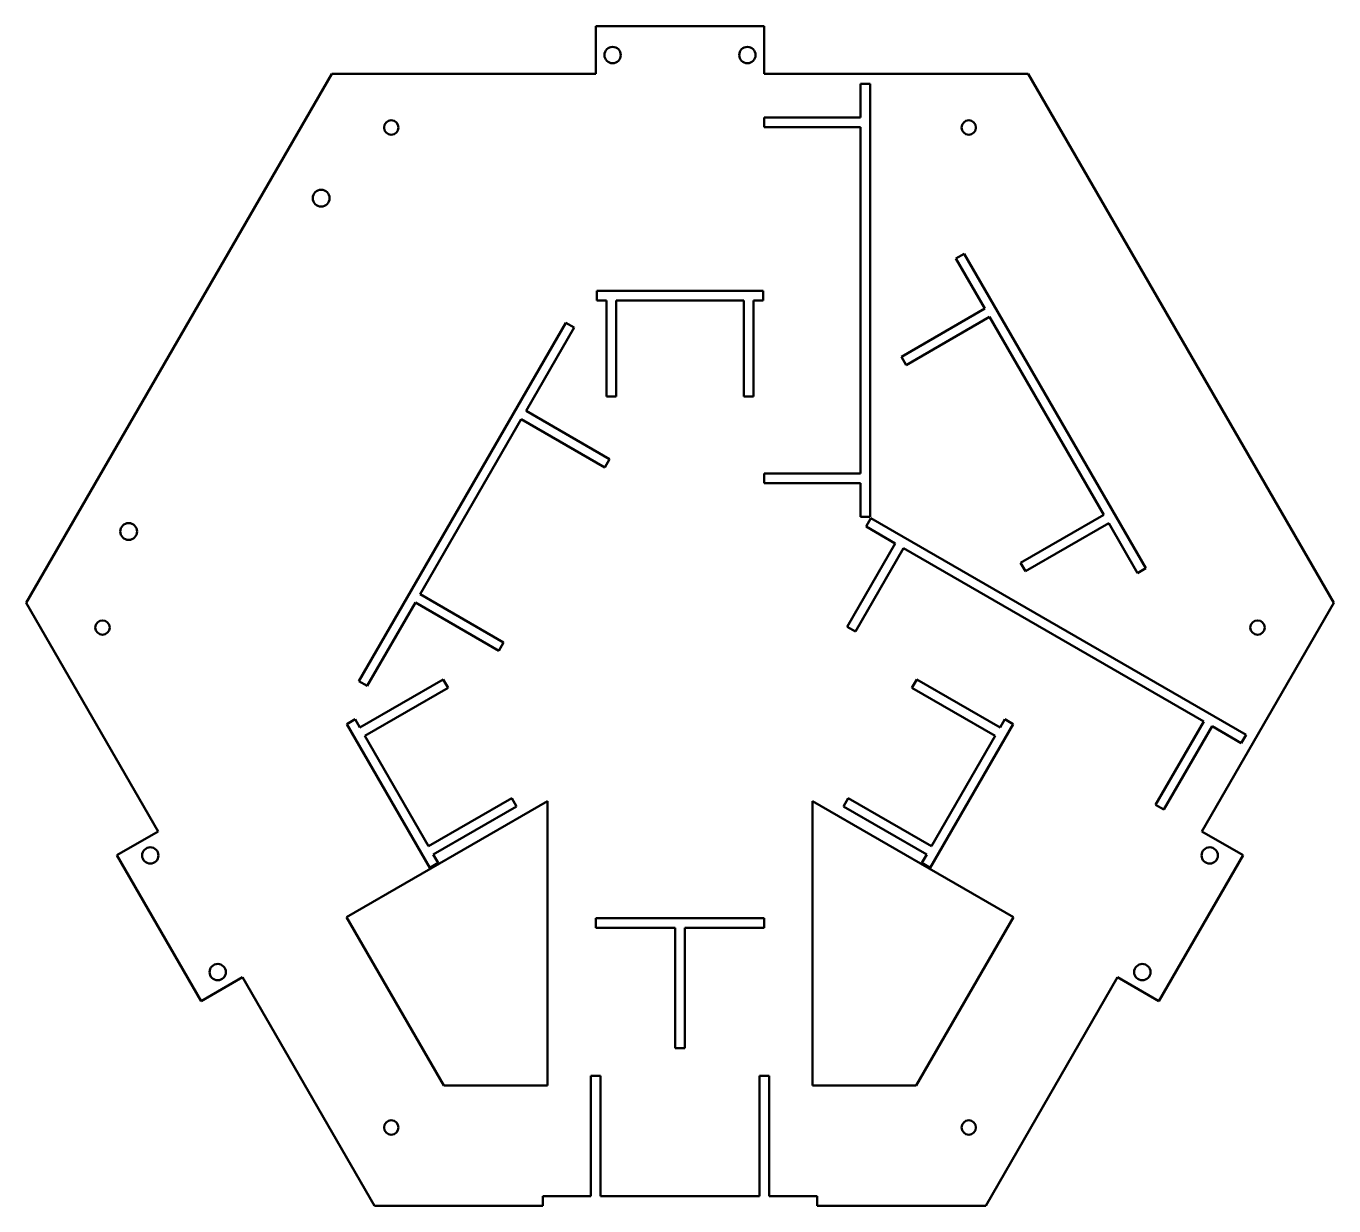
# Model space of a CAD drawing. Header units: millimetres. Extents: x 24 to 296, y 33 to 279.
import ezdxf

# ---------------------------------------------------------------- set-up
doc = ezdxf.new("R2010")
doc.units = ezdxf.units.MM
doc.layers.add('Widoczne (ISO)', color=7, linetype='Continuous', lineweight=50)

msp = doc.modelspace()

# ---------------------------------------------------------------- linework, layer by layer
at = {"layer": 'Widoczne (ISO)'}
for p, q in [((177.83, 278.55), (142.83, 278.55)), ((142.83, 278.55), (142.83, 268.66)), ((177.83, 268.66), (177.83, 278.55)), ((87.98, 268.66), (24.47, 158.66)), ((142.83, 268.66), (87.98, 268.66)), ((232.68, 268.66), (177.83, 268.66)), ((197.83, 259.55), (197.83, 266.55)), ((197.83, 266.55), (199.83, 266.55)), ((199.83, 266.55), (199.83, 176.55)), ((296.18, 158.66), (232.68, 268.66)), ((177.83, 257.55), (177.83, 259.55)), ((177.83, 259.55), (197.83, 259.55)), ((197.83, 257.55), (177.83, 257.55)), ((197.83, 185.55), (197.83, 257.55)), ((217.66, 230.25), (219.4, 231.25)), ((219.4, 231.25), (257.15, 165.86)), ((223.66, 219.85), (217.66, 230.25)), ((143.08, 221.55), (143.08, 223.55)), ((143.08, 223.55), (177.58, 223.55)), ((177.58, 223.55), (177.58, 221.55)), ((145.08, 221.55), (143.08, 221.55)), ((145.08, 201.55), (145.08, 221.55)), ((173.58, 221.55), (147.08, 221.55)), ((147.08, 221.55), (147.08, 201.55)), ((173.58, 201.55), (173.58, 221.55)), ((177.58, 221.55), (175.58, 221.55)), ((175.58, 221.55), (175.58, 201.55)), ((206.34, 209.85), (223.66, 219.85)), ((224.66, 218.12), (207.34, 208.12)), ((248.41, 176.99), (224.66, 218.12)), ((93.63, 142.41), (136.63, 216.89)), ((138.36, 215.89), (128.36, 198.57)), ((136.63, 216.89), (138.36, 215.89)), ((207.34, 208.12), (206.34, 209.85)), ((147.08, 201.55), (145.08, 201.55)), ((175.58, 201.55), (173.58, 201.55)), ((128.36, 198.57), (145.68, 188.57)), ((127.36, 196.84), (106.36, 160.46)), ((144.68, 186.84), (127.36, 196.84)), ((145.68, 188.57), (144.68, 186.84)), ((177.83, 185.55), (197.83, 185.55)), ((177.83, 183.55), (177.83, 185.55)), ((197.83, 183.55), (177.83, 183.55)), ((197.83, 176.55), (197.83, 183.55)), ((231.09, 166.99), (248.41, 176.99)), ((199.83, 176.55), (197.83, 176.55)), ((199, 174.53), (200, 176.26)), ((205.06, 171.03), (199, 174.53)), ((200, 176.26), (277.94, 131.26)), ((249.41, 175.25), (232.09, 165.25)), ((255.41, 164.86), (249.41, 175.25)), ((195.06, 153.71), (205.06, 171.03)), ((206.79, 170.03), (196.79, 152.71)), ((269.14, 134.03), (206.79, 170.03)), ((232.09, 165.25), (231.09, 166.99)), ((257.15, 165.86), (255.41, 164.86)), ((106.36, 160.46), (123.68, 150.46)), ((24.47, 158.66), (51.9, 111.16)), ((105.36, 158.73), (95.36, 141.41)), ((122.68, 148.73), (105.36, 158.73)), ((268.76, 111.16), (296.18, 158.66)), ((196.79, 152.71), (195.06, 153.71)), ((123.68, 150.46), (122.68, 148.73)), ((95.36, 141.41), (93.63, 142.41)), ((93.81, 132.76), (111.13, 142.76)), ((111.13, 142.76), (112.13, 141.03)), ((208.52, 141.03), (209.52, 142.76)), ((209.52, 142.76), (226.84, 132.76)), ((112.13, 141.03), (94.81, 131.03)), ((225.84, 131.03), (208.52, 141.03)), ((91.08, 133.49), (92.81, 134.49)), ((108.33, 103.62), (91.08, 133.49)), ((92.81, 134.49), (93.81, 132.76)), ((229.57, 133.49), (212.32, 103.62)), ((226.84, 132.76), (227.84, 134.49)), ((227.84, 134.49), (229.57, 133.49)), ((259.14, 116.71), (269.14, 134.03)), ((94.81, 131.03), (108.06, 108.08)), ((212.59, 108.08), (225.84, 131.03)), ((270.88, 133.03), (260.88, 115.71)), ((276.94, 129.53), (270.88, 133.03)), ((277.94, 131.26), (276.94, 129.53)), ((91.05, 93.35), (132.83, 117.47)), ((108.06, 108.08), (125.38, 118.08)), ((125.38, 118.08), (126.38, 116.35)), ((132.83, 117.47), (132.83, 58.35)), ((187.83, 58.35), (187.83, 117.47)), ((187.83, 117.47), (229.61, 93.35)), ((194.27, 116.35), (195.27, 118.08)), ((195.27, 118.08), (212.59, 108.08)), ((126.38, 116.35), (109.06, 106.35)), ((211.59, 106.35), (194.27, 116.35)), ((260.88, 115.71), (259.14, 116.71)), ((51.9, 111.16), (43.32, 106.21)), ((277.33, 106.21), (268.76, 111.16)), ((43.32, 106.21), (60.82, 75.9)), ((109.06, 106.35), (110.06, 104.62)), ((210.59, 104.62), (211.59, 106.35)), ((259.83, 75.9), (277.33, 106.21)), ((110.06, 104.62), (108.33, 103.62)), ((212.32, 103.62), (210.59, 104.62)), ((111.25, 58.35), (91.05, 93.35)), ((142.83, 91.15), (142.83, 93.15)), ((142.83, 93.15), (177.83, 93.15)), ((177.83, 93.15), (177.83, 91.15)), ((229.61, 93.35), (209.4, 58.35)), ((159.33, 91.15), (142.83, 91.15)), ((159.33, 66.15), (159.33, 91.15)), ((177.83, 91.15), (161.33, 91.15)), ((161.33, 91.15), (161.33, 66.15)), ((60.82, 75.9), (69.4, 80.85)), ((69.4, 80.85), (96.82, 33.35)), ((223.84, 33.35), (251.26, 80.85)), ((251.26, 80.85), (259.83, 75.9)), ((161.33, 66.15), (159.33, 66.15)), ((141.83, 35.35), (141.83, 60.35)), ((141.83, 60.35), (143.83, 60.35)), ((143.83, 60.35), (143.83, 35.35)), ((176.83, 35.35), (176.83, 60.35)), ((176.83, 60.35), (178.83, 60.35)), ((178.83, 60.35), (178.83, 35.35)), ((132.83, 58.35), (111.25, 58.35)), ((209.4, 58.35), (187.83, 58.35)), ((131.83, 33.35), (131.83, 35.35)), ((131.83, 35.35), (141.83, 35.35)), ((143.83, 35.35), (176.83, 35.35)), ((178.83, 35.35), (188.83, 35.35)), ((188.83, 35.35), (188.83, 33.35)), ((96.82, 33.35), (131.83, 33.35)), ((188.83, 33.35), (223.84, 33.35))]:
    msp.add_line(p, q, dxfattribs=at)
for centre, radius in [((146.33, 272.55), 1.7), ((174.33, 272.55), 1.7), ((100.33, 257.48), 1.5), ((220.33, 257.48), 1.5), ((85.77, 242.79), 1.75), ((45.77, 173.51), 1.75), ((40.33, 153.55), 1.5), ((280.33, 153.55), 1.5), ((50.27, 106.18), 1.7), ((270.39, 106.18), 1.7), ((64.27, 81.93), 1.7), ((256.39, 81.93), 1.7), ((100.33, 49.63), 1.5), ((220.33, 49.63), 1.5)]:
    msp.add_circle(centre, radius, dxfattribs=at)

doc.saveas('drawing.dxf')
